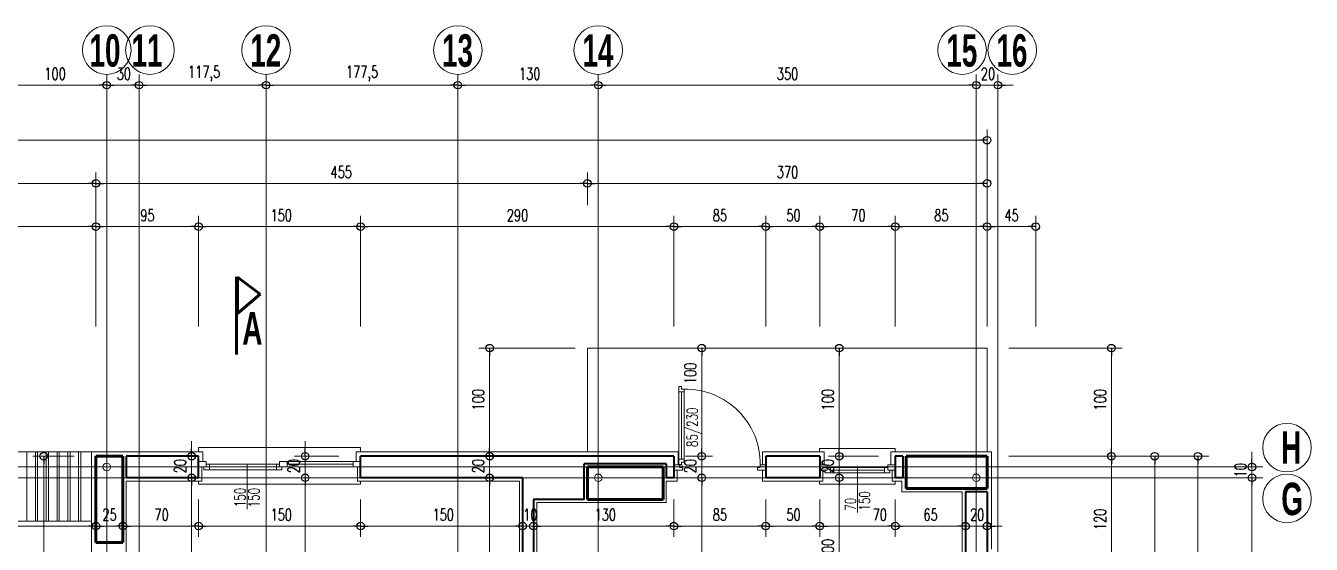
# Model space of a CAD drawing. Header units: millimetres. Extents: x 2016.56 to 2021.8, y 13721.83 to 13722.48.
# Drawn here: x 2017.3729 to 2017.6109, y 13722.3215 to 13722.4175 of the extents above; entities that cross this region are included whole.
import ezdxf

# ---------------------------------------------------------------- set-up
doc = ezdxf.new("R2010")
doc.units = ezdxf.units.MM
doc.linetypes.add('ACAD_ISO04W100', pattern=[30, 24, -3, 0, -3])
doc.layers.get('0').update_dxf_attribs({"lineweight": 20})
for name, color, linetype, lineweight in [('aks', 1, 'Continuous', 9), ('AKS  NO', 5, 'Continuous', 60), ('DH', 7, 'Continuous', 20), ('DIMH', 7, 'Continuous', 20), ('DIMV', 7, 'Continuous', 20), ('DUVAR', 4, 'Continuous', 40), ('DV', 7, 'Continuous', 20), ('kesit', 5, 'Continuous', 60), ('kolon', 5, 'Continuous', 60), ('PENCERE', 3, 'Continuous', 13), ('SIVA', 7, 'Continuous', 20), ('TEFRİŞ', 11, 'Continuous', 9), ('TEXT', 7, 'Continuous', 20)]:
    doc.layers.add(name, color=color, linetype=linetype, lineweight=lineweight)
doc.styles.get("Standard").update_dxf_attribs({"font": 'txt.shx', "width": 0.7, "height": 11})
doc.styles.add('style1', font='swisscbo.ttf', dxfattribs={"width": 0.75, "height": 11})

msp = doc.modelspace()

# ---------------------------------------------------------------- linework, layer by layer
at = {"color": 0, "lineweight": -2}
for p, q in [((2017.3879, 13722.40645), (2017.3865, 13722.40645)), ((2017.3879, 13722.40645), (2017.3893, 13722.40645)), ((2017.3939, 13722.40645), (2017.3925, 13722.40645)), ((2017.3939, 13722.40645), (2017.3953, 13722.40645)), ((2017.4174, 13722.40645), (2017.416, 13722.40645)), ((2017.4174, 13722.40645), (2017.4188, 13722.40645)), ((2017.4529, 13722.40645), (2017.4515, 13722.40645)), ((2017.4529, 13722.40645), (2017.4543, 13722.40645)), ((2017.4789, 13722.40645), (2017.4775, 13722.40645)), ((2017.4789, 13722.40645), (2017.4803, 13722.40645)), ((2017.5489, 13722.40645), (2017.5475, 13722.40645)), ((2017.5489, 13722.40645), (2017.5475, 13722.40645)), ((2017.5529, 13722.40645), (2017.5543, 13722.40645)), ((2017.5509, 13722.39627), (2017.5495, 13722.39627)), ((2017.3859, 13722.38827), (2017.3845, 13722.38827)), ((2017.3859, 13722.38827), (2017.3873, 13722.38827)), ((2017.4769, 13722.38827), (2017.4755, 13722.38827)), ((2017.4769, 13722.38827), (2017.4783, 13722.38827)), ((2017.5509, 13722.38827), (2017.5495, 13722.38827)), ((2017.3859, 13722.38027), (2017.3845, 13722.38027)), ((2017.3859, 13722.38027), (2017.3873, 13722.38027)), ((2017.4049, 13722.38027), (2017.4035, 13722.38027)), ((2017.4049, 13722.38027), (2017.4063, 13722.38027)), ((2017.4349, 13722.38027), (2017.4335, 13722.38027)), ((2017.4349, 13722.38027), (2017.4363, 13722.38027)), ((2017.4929, 13722.38027), (2017.4915, 13722.38027)), ((2017.4929, 13722.38027), (2017.4943, 13722.38027)), ((2017.5099, 13722.38027), (2017.5085, 13722.38027)), ((2017.5099, 13722.38027), (2017.5113, 13722.38027)), ((2017.5199, 13722.38027), (2017.5185, 13722.38027)), ((2017.5199, 13722.38027), (2017.5213, 13722.38027)), ((2017.5339, 13722.38027), (2017.5325, 13722.38027)), ((2017.5339, 13722.38027), (2017.5353, 13722.38027)), ((2017.5509, 13722.38027), (2017.5495, 13722.38027)), ((2017.5509, 13722.38027), (2017.5523, 13722.38027)), ((2017.5599, 13722.38027), (2017.5585, 13722.38027)), ((2017.45879, 13722.35779), (2017.45879, 13722.35639)), ((2017.49805, 13722.35779), (2017.49805, 13722.35639)), ((2017.52351, 13722.35779), (2017.52351, 13722.35639)), ((2017.57392, 13722.35779), (2017.57392, 13722.35639)), ((2017.37624, 13722.33779), (2017.37624, 13722.33639)), ((2017.4036, 13722.33779), (2017.4036, 13722.33919)), ((2017.42464, 13722.33779), (2017.42464, 13722.33919)), ((2017.45879, 13722.33779), (2017.45879, 13722.33919)), ((2017.45879, 13722.33779), (2017.45879, 13722.33919)), ((2017.49805, 13722.33779), (2017.49805, 13722.33919)), ((2017.49805, 13722.33779), (2017.49805, 13722.33919)), ((2017.52351, 13722.33779), (2017.52351, 13722.33919)), ((2017.52351, 13722.33779), (2017.52351, 13722.33919)), ((2017.57392, 13722.33779), (2017.57392, 13722.33919)), ((2017.57392, 13722.33779), (2017.57392, 13722.33639)), ((2017.58192, 13722.33779), (2017.58192, 13722.33639)), ((2017.58992, 13722.33779), (2017.58992, 13722.33639)), ((2017.59992, 13722.33579), (2017.59992, 13722.33719)), ((2017.4036, 13722.33379), (2017.4036, 13722.33239)), ((2017.4036, 13722.33379), (2017.4036, 13722.33239)), ((2017.42464, 13722.33379), (2017.42464, 13722.33239)), ((2017.42464, 13722.33379), (2017.42464, 13722.33239)), ((2017.45879, 13722.33379), (2017.45879, 13722.33239)), ((2017.45879, 13722.33379), (2017.45879, 13722.33239)), ((2017.49805, 13722.33379), (2017.49805, 13722.33239)), ((2017.49805, 13722.33379), (2017.49805, 13722.33239)), ((2017.52351, 13722.33379), (2017.52351, 13722.33239)), ((2017.52351, 13722.33379), (2017.52351, 13722.33239)), ((2017.59992, 13722.33379), (2017.59992, 13722.33239)), ((2017.59992, 13722.33379), (2017.59992, 13722.33239)), ((2017.3859, 13722.32486), (2017.3845, 13722.32486)), ((2017.3859, 13722.32486), (2017.3873, 13722.32486)), ((2017.3909, 13722.32486), (2017.3895, 13722.32486)), ((2017.3909, 13722.32486), (2017.3923, 13722.32486)), ((2017.4049, 13722.32486), (2017.4035, 13722.32486)), ((2017.4049, 13722.32486), (2017.4063, 13722.32486)), ((2017.4349, 13722.32486), (2017.4335, 13722.32486)), ((2017.4349, 13722.32486), (2017.4363, 13722.32486)), ((2017.4649, 13722.32486), (2017.4635, 13722.32486)), ((2017.4649, 13722.32486), (2017.4635, 13722.32486)), ((2017.4669, 13722.32486), (2017.4683, 13722.32486)), ((2017.4669, 13722.32486), (2017.4683, 13722.32486)), ((2017.4929, 13722.32486), (2017.4915, 13722.32486)), ((2017.4929, 13722.32486), (2017.4943, 13722.32486)), ((2017.5099, 13722.32486), (2017.5085, 13722.32486)), ((2017.5099, 13722.32486), (2017.5113, 13722.32486)), ((2017.5199, 13722.32486), (2017.5185, 13722.32486)), ((2017.5199, 13722.32486), (2017.5213, 13722.32486)), ((2017.5339, 13722.32486), (2017.5325, 13722.32486)), ((2017.5339, 13722.32486), (2017.5353, 13722.32486)), ((2017.5469, 13722.32486), (2017.5455, 13722.32486)), ((2017.5469, 13722.32486), (2017.5455, 13722.32486)), ((2017.5509, 13722.32486), (2017.5523, 13722.32486))]:
    msp.add_line(p, q, dxfattribs=at)
for p, q in [((2017.4769, 13722.33859), (2017.4769, 13722.35779)), ((2017.5509, 13722.35779), (2017.4769, 13722.35779)), ((2017.5509, 13722.33859), (2017.5509, 13722.35779)), ((2017.5509, 13722.33859), (2017.5509, 13722.35779)), ((2017.4049, 13722.33939), (2017.4349, 13722.33939)), ((2017.4049, 13722.33939), (2017.4049, 13722.33859)), ((2017.4049, 13722.33939), (2017.4349, 13722.33939)), ((2017.4049, 13722.33939), (2017.4049, 13722.33859)), ((2017.4349, 13722.33939), (2017.4349, 13722.33859)), ((2017.4349, 13722.33939), (2017.4349, 13722.33859)), ((2017.4049, 13722.33259), (2017.4049, 13722.33319)), ((2017.4049, 13722.33259), (2017.4049, 13722.33319)), ((2017.4349, 13722.33259), (2017.4049, 13722.33259)), ((2017.4349, 13722.33259), (2017.4049, 13722.33259)), ((2017.4349, 13722.33259), (2017.4349, 13722.33319)), ((2017.4349, 13722.33259), (2017.4349, 13722.33319))]:
    msp.add_line(p, q)
for centre in [(2017.3879, 13722.41295), (2017.3879, 13722.41295), (2017.3959, 13722.41295), (2017.3959, 13722.41295), (2017.4174, 13722.41295), (2017.4174, 13722.41295), (2017.4529, 13722.41295), (2017.4529, 13722.41295), (2017.4789, 13722.41295), (2017.4789, 13722.41295), (2017.54627, 13722.41295), (2017.54627, 13722.41295), (2017.55555, 13722.41295), (2017.55555, 13722.41295), (2017.60642, 13722.33937), (2017.60642, 13722.33937), (2017.60642, 13722.32997), (2017.60642, 13722.32997)]:
    msp.add_circle(centre, 0.0045)
for centre in [(2017.3879, 13722.40645), (2017.3879, 13722.40645), (2017.3939, 13722.40645), (2017.3939, 13722.40645), (2017.4174, 13722.40645), (2017.4174, 13722.40645), (2017.4529, 13722.40645), (2017.4529, 13722.40645), (2017.4789, 13722.40645), (2017.4789, 13722.40645), (2017.5489, 13722.40645), (2017.5489, 13722.40645), (2017.5529, 13722.40645), (2017.5509, 13722.39627), (2017.3859, 13722.38827), (2017.3859, 13722.38827), (2017.4769, 13722.38827), (2017.4769, 13722.38827), (2017.5509, 13722.38827), (2017.3859, 13722.38027), (2017.3859, 13722.38027), (2017.4049, 13722.38027), (2017.4049, 13722.38027), (2017.4349, 13722.38027), (2017.4349, 13722.38027), (2017.4929, 13722.38027), (2017.4929, 13722.38027), (2017.5099, 13722.38027), (2017.5099, 13722.38027), (2017.5199, 13722.38027), (2017.5199, 13722.38027), (2017.5339, 13722.38027), (2017.5339, 13722.38027), (2017.5509, 13722.38027), (2017.5509, 13722.38027), (2017.5599, 13722.38027), (2017.45879, 13722.35779), (2017.49805, 13722.35779), (2017.52351, 13722.35779), (2017.57392, 13722.35779), (2017.37624, 13722.33779), (2017.4036, 13722.33779), (2017.42464, 13722.33779), (2017.45879, 13722.33779), (2017.45879, 13722.33779), (2017.49805, 13722.33779), (2017.49805, 13722.33779), (2017.52351, 13722.33779), (2017.52351, 13722.33779), (2017.57392, 13722.33779), (2017.57392, 13722.33779), (2017.58192, 13722.33779), (2017.58992, 13722.33779), (2017.59992, 13722.33579), (2017.4036, 13722.33379), (2017.4036, 13722.33379), (2017.42464, 13722.33379), (2017.42464, 13722.33379), (2017.45879, 13722.33379), (2017.45879, 13722.33379), (2017.49805, 13722.33379), (2017.49805, 13722.33379), (2017.52351, 13722.33379), (2017.52351, 13722.33379), (2017.59992, 13722.33379), (2017.59992, 13722.33379), (2017.3859, 13722.32486), (2017.3859, 13722.32486), (2017.3909, 13722.32486), (2017.3909, 13722.32486), (2017.4049, 13722.32486), (2017.4049, 13722.32486), (2017.4349, 13722.32486), (2017.4349, 13722.32486), (2017.4649, 13722.32486), (2017.4649, 13722.32486), (2017.4669, 13722.32486), (2017.4669, 13722.32486), (2017.4929, 13722.32486), (2017.4929, 13722.32486), (2017.5099, 13722.32486), (2017.5099, 13722.32486), (2017.5199, 13722.32486), (2017.5199, 13722.32486), (2017.5339, 13722.32486), (2017.5339, 13722.32486), (2017.5469, 13722.32486), (2017.5469, 13722.32486), (2017.5509, 13722.32486)]:
    msp.add_circle(centre, 0.0007, dxfattribs=at)
at = {"layer": 'aks', "linetype": 'ACAD_ISO04W100', "ltscale": 2}
for p, q in [((2017.3879, 13722.40645), (2017.3879, 13721.95239)), ((2017.3879, 13722.40645), (2017.3879, 13721.95239)), ((2017.3939, 13722.40645), (2017.3939, 13721.95239)), ((2017.4174, 13722.40645), (2017.4174, 13721.95239)), ((2017.4174, 13722.40645), (2017.4174, 13721.95239)), ((2017.4529, 13722.40645), (2017.4529, 13721.95239)), ((2017.4529, 13722.40645), (2017.4529, 13721.95239)), ((2017.4789, 13722.40645), (2017.4789, 13721.95239)), ((2017.4789, 13722.40645), (2017.4789, 13721.95239)), ((2017.5489, 13722.40645), (2017.5489, 13721.95239)), ((2017.5489, 13722.40645), (2017.5489, 13721.95239)), ((2017.5529, 13722.40645), (2017.5529, 13721.95239)), ((2017.5529, 13722.40645), (2017.5529, 13721.95239)), ((2017.13588, 13722.33579), (2017.59992, 13722.33579)), ((2017.13588, 13722.33379), (2017.59992, 13722.33379)), ((2017.2595, 13722.33379), (2017.59992, 13722.33379))]:
    msp.add_line(p, q, dxfattribs=at)
at = {"layer": 'aks'}
for centre in [(2017.3879, 13722.33579), (2017.3879, 13722.33579), (2017.4789, 13722.33379), (2017.4789, 13722.33379), (2017.5489, 13722.33379), (2017.5489, 13722.33379)]:
    msp.add_circle(centre, 0.0007, dxfattribs=at)
at = {"layer": 'DH', "lineweight": 20}
for p, q in [((2017.5509, 13722.3777), (2017.5509, 13722.38227)), ((2017.5599, 13722.36179), (2017.5599, 13722.38227)), ((2017.4049, 13722.32979), (2017.4049, 13722.32286)), ((2017.4049, 13722.32979), (2017.4049, 13722.32286)), ((2017.4349, 13722.32979), (2017.4349, 13722.32286)), ((2017.4349, 13722.32979), (2017.4349, 13722.32286)), ((2017.4929, 13722.32979), (2017.4929, 13722.32286)), ((2017.4929, 13722.32979), (2017.4929, 13722.32286)), ((2017.5099, 13722.32979), (2017.5099, 13722.32286)), ((2017.5099, 13722.32979), (2017.5099, 13722.32286)), ((2017.5199, 13722.32979), (2017.5199, 13722.32286)), ((2017.5199, 13722.32979), (2017.5199, 13722.32286)), ((2017.5339, 13722.32979), (2017.5339, 13722.32286)), ((2017.5339, 13722.32979), (2017.5339, 13722.32286)), ((2017.3859, 13722.32292), (2017.3859, 13722.32686)), ((2017.3859, 13722.32292), (2017.3859, 13722.32686)), ((2017.3909, 13722.32397), (2017.3909, 13722.32686)), ((2017.3909, 13722.32397), (2017.3909, 13722.32686)), ((2017.4649, 13722.32428), (2017.4649, 13722.32686)), ((2017.4649, 13722.32428), (2017.4649, 13722.32686)), ((2017.4669, 13722.32484), (2017.4669, 13722.32686)), ((2017.4669, 13722.32484), (2017.4669, 13722.32686)), ((2017.5469, 13722.32603), (2017.5469, 13722.32286)), ((2017.5469, 13722.32603), (2017.5469, 13722.32286)), ((2017.5509, 13722.32623), (2017.5509, 13722.32286))]:
    msp.add_line(p, q, dxfattribs=at)
at = {"layer": 'DH'}
for p, q in [((2017.5585, 13722.38027), (2017.5523, 13722.38027)), ((2017.3845, 13722.32486), (2017.3513, 13722.32486)), ((2017.3895, 13722.32486), (2017.3873, 13722.32486)), ((2017.4035, 13722.32486), (2017.3923, 13722.32486)), ((2017.4335, 13722.32486), (2017.4063, 13722.32486)), ((2017.4635, 13722.32486), (2017.4363, 13722.32486)), ((2017.4635, 13722.32486), (2017.4621, 13722.32486)), ((2017.4669, 13722.32486), (2017.4649, 13722.32486)), ((2017.4915, 13722.32486), (2017.4683, 13722.32486)), ((2017.4683, 13722.32486), (2017.4697, 13722.32486)), ((2017.5085, 13722.32486), (2017.4943, 13722.32486)), ((2017.5185, 13722.32486), (2017.5113, 13722.32486)), ((2017.5325, 13722.32486), (2017.5213, 13722.32486)), ((2017.5455, 13722.32486), (2017.5353, 13722.32486)), ((2017.5455, 13722.32486), (2017.5441, 13722.32486)), ((2017.5509, 13722.32486), (2017.5469, 13722.32486)), ((2017.5523, 13722.32486), (2017.5537, 13722.32486))]:
    msp.add_line(p, q, dxfattribs=at)
at = {"layer": 'DIMH'}
for p, q in [((2017.3693, 13722.40645), (2017.3865, 13722.40645)), ((2017.3893, 13722.40645), (2017.3925, 13722.40645)), ((2017.3953, 13722.40645), (2017.416, 13722.40645)), ((2017.4188, 13722.40645), (2017.4515, 13722.40645)), ((2017.4543, 13722.40645), (2017.4775, 13722.40645)), ((2017.4803, 13722.40645), (2017.5475, 13722.40645)), ((2017.5475, 13722.40645), (2017.5461, 13722.40645)), ((2017.5489, 13722.40645), (2017.5529, 13722.40645)), ((2017.5543, 13722.40645), (2017.5557, 13722.40645)), ((2017.1863, 13722.39627), (2017.5495, 13722.39627)), ((2017.3845, 13722.38827), (2017.3513, 13722.38827)), ((2017.4755, 13722.38827), (2017.3873, 13722.38827)), ((2017.5495, 13722.38827), (2017.4783, 13722.38827)), ((2017.3845, 13722.38027), (2017.3513, 13722.38027)), ((2017.4035, 13722.38027), (2017.3873, 13722.38027)), ((2017.4335, 13722.38027), (2017.4063, 13722.38027)), ((2017.4915, 13722.38027), (2017.4363, 13722.38027)), ((2017.5085, 13722.38027), (2017.4943, 13722.38027)), ((2017.5185, 13722.38027), (2017.5113, 13722.38027)), ((2017.5325, 13722.38027), (2017.5213, 13722.38027)), ((2017.5495, 13722.38027), (2017.5353, 13722.38027))]:
    msp.add_line(p, q, dxfattribs=at)
at = {"layer": 'DIMH', "lineweight": 20}
for p, q in [((2017.3879, 13722.40611), (2017.3879, 13722.40845)), ((2017.3879, 13722.40611), (2017.3879, 13722.40845)), ((2017.3939, 13722.40611), (2017.3939, 13722.40845)), ((2017.3939, 13722.40611), (2017.3939, 13722.40845)), ((2017.4174, 13722.40611), (2017.4174, 13722.40845)), ((2017.4174, 13722.40611), (2017.4174, 13722.40845)), ((2017.4529, 13722.40611), (2017.4529, 13722.40845)), ((2017.4529, 13722.40611), (2017.4529, 13722.40845)), ((2017.4789, 13722.40611), (2017.4789, 13722.40845)), ((2017.4789, 13722.40611), (2017.4789, 13722.40845)), ((2017.5489, 13722.40611), (2017.5489, 13722.40845)), ((2017.5489, 13722.40611), (2017.5489, 13722.40845)), ((2017.5529, 13722.40611), (2017.5529, 13722.40845)), ((2017.5509, 13722.38627), (2017.5509, 13722.39827)), ((2017.3859, 13722.36979), (2017.3859, 13722.39027)), ((2017.3859, 13722.36979), (2017.3859, 13722.39027)), ((2017.4769, 13722.38427), (2017.4769, 13722.39027)), ((2017.4769, 13722.38827), (2017.4769, 13722.39027)), ((2017.5509, 13722.36979), (2017.5509, 13722.39027)), ((2017.3859, 13722.36179), (2017.3859, 13722.38227)), ((2017.3859, 13722.36179), (2017.3859, 13722.38227)), ((2017.4049, 13722.36179), (2017.4049, 13722.38227)), ((2017.4049, 13722.36179), (2017.4049, 13722.38227)), ((2017.4349, 13722.36179), (2017.4349, 13722.38227)), ((2017.4349, 13722.36179), (2017.4349, 13722.38227)), ((2017.4929, 13722.36179), (2017.4929, 13722.38227)), ((2017.4929, 13722.36179), (2017.4929, 13722.38227)), ((2017.5099, 13722.36179), (2017.5099, 13722.38227)), ((2017.5099, 13722.36179), (2017.5099, 13722.38227)), ((2017.5199, 13722.36179), (2017.5199, 13722.38227)), ((2017.5199, 13722.36179), (2017.5199, 13722.38227)), ((2017.5339, 13722.36179), (2017.5339, 13722.38227)), ((2017.5339, 13722.36179), (2017.5339, 13722.38227)), ((2017.5509, 13722.36179), (2017.5509, 13722.38227))]:
    msp.add_line(p, q, dxfattribs=at)
at = {"layer": 'DIMV', "lineweight": 20}
for p, q in [((2017.5549, 13722.35779), (2017.57592, 13722.35779)), ((2017.5549, 13722.33779), (2017.57592, 13722.33779)), ((2017.5549, 13722.33779), (2017.57592, 13722.33779)), ((2017.5557, 13722.33779), (2017.58392, 13722.33779)), ((2017.5709, 13722.33779), (2017.59192, 13722.33779)), ((2017.59804, 13722.33579), (2017.60192, 13722.33579)), ((2017.59804, 13722.33379), (2017.60192, 13722.33379)), ((2017.59804, 13722.33379), (2017.60192, 13722.33379))]:
    msp.add_line(p, q, dxfattribs=at)
at = {"layer": 'DIMV'}
for p, q in [((2017.57392, 13722.35639), (2017.57392, 13722.33919)), ((2017.59992, 13722.33719), (2017.59992, 13722.33859)), ((2017.57392, 13722.33639), (2017.57392, 13722.31519)), ((2017.58192, 13722.33639), (2017.58192, 13722.26619)), ((2017.58992, 13722.33639), (2017.58992, 13722.04119)), ((2017.59992, 13722.33579), (2017.59992, 13722.33379)), ((2017.59992, 13722.33239), (2017.59992, 13722.33099)), ((2017.59992, 13722.33239), (2017.59992, 13722.26419))]:
    msp.add_line(p, q, dxfattribs=at)
at = {"layer": 'DUVAR'}
for p, q in [((2017.4049, 13722.33779), (2017.3915, 13722.33779)), ((2017.3915, 13722.33779), (2017.3915, 13722.33379)), ((2017.4049, 13722.33379), (2017.4049, 13722.33779)), ((2017.4049, 13722.33379), (2017.4049, 13722.33779)), ((2017.4929, 13722.33779), (2017.4349, 13722.33779)), ((2017.4349, 13722.33379), (2017.4349, 13722.33779)), ((2017.4349, 13722.33379), (2017.4349, 13722.33779)), ((2017.4409, 13722.33779), (2017.4409, 13722.33779)), ((2017.4409, 13722.33779), (2017.4409, 13722.33779)), ((2017.4769, 13722.33779), (2017.4409, 13722.33779)), ((2017.4929, 13722.33779), (2017.4929, 13722.33379)), ((2017.5199, 13722.33779), (2017.5099, 13722.33779)), ((2017.5099, 13722.33779), (2017.5099, 13722.33379)), ((2017.5199, 13722.33779), (2017.5099, 13722.33779)), ((2017.5199, 13722.33779), (2017.5199, 13722.33379)), ((2017.5199, 13722.33779), (2017.5199, 13722.33379)), ((2017.5339, 13722.33779), (2017.5339, 13722.33379)), ((2017.5353, 13722.33779), (2017.5339, 13722.33779)), ((2017.5339, 13722.33779), (2017.5339, 13722.33379)), ((2017.5353, 13722.33779), (2017.5339, 13722.33779)), ((2017.5353, 13722.33779), (2017.5353, 13722.33379)), ((2017.5353, 13722.33779), (2017.5353, 13722.33379)), ((2017.4763, 13722.32979), (2017.4763, 13722.33639)), ((2017.4915, 13722.33639), (2017.4763, 13722.33639)), ((2017.4809, 13722.33639), (2017.4763, 13722.33639)), ((2017.4915, 13722.33639), (2017.4915, 13722.33379)), ((2017.4929, 13722.33719), (2017.4929, 13722.33379)), ((2017.5099, 13722.33719), (2017.5099, 13722.33379)), ((2017.4049, 13722.33379), (2017.3915, 13722.33379)), ((2017.4049, 13722.33379), (2017.3915, 13722.33379)), ((2017.4649, 13722.33379), (2017.4349, 13722.33379)), ((2017.4649, 13722.33379), (2017.4349, 13722.33379)), ((2017.4649, 13722.33379), (2017.4649, 13722.28479)), ((2017.4929, 13722.33379), (2017.4915, 13722.33379)), ((2017.4929, 13722.33379), (2017.4915, 13722.33379)), ((2017.5199, 13722.33379), (2017.5099, 13722.33379)), ((2017.5353, 13722.33379), (2017.5339, 13722.33379)), ((2017.5353, 13722.33379), (2017.5339, 13722.33379)), ((2017.5469, 13722.33119), (2017.5469, 13722.31379)), ((2017.5475, 13722.33119), (2017.5469, 13722.33119)), ((2017.5469, 13722.33119), (2017.5469, 13722.31379)), ((2017.5475, 13722.33119), (2017.5469, 13722.33119)), ((2017.5509, 13722.33119), (2017.5475, 13722.33119)), ((2017.5509, 13722.33119), (2017.5475, 13722.33119)), ((2017.5509, 13722.33119), (2017.5509, 13722.31979)), ((2017.5509, 13722.33119), (2017.5509, 13722.31979)), ((2017.4649, 13722.32919), (2017.4649, 13722.28479)), ((2017.4669, 13722.32979), (2017.4669, 13722.28479)), ((2017.4763, 13722.32979), (2017.4669, 13722.32979)), ((2017.4763, 13722.32979), (2017.4669, 13722.32979)), ((2017.4669, 13722.32919), (2017.4669, 13722.28479))]:
    msp.add_line(p, q, dxfattribs=at)
at = {"layer": 'DV', "lineweight": 20}
for p, q in [((2017.47462, 13722.35779), (2017.45679, 13722.35779)), ((2017.49716, 13722.35779), (2017.50005, 13722.35779)), ((2017.5308, 13722.35779), (2017.52151, 13722.35779)), ((2017.3819, 13722.33779), (2017.37424, 13722.33779)), ((2017.4009, 13722.33779), (2017.4016, 13722.33779)), ((2017.4309, 13722.33779), (2017.42264, 13722.33779)), ((2017.46171, 13722.33779), (2017.45679, 13722.33779)), ((2017.46171, 13722.33779), (2017.45679, 13722.33779)), ((2017.49506, 13722.33779), (2017.50005, 13722.33779)), ((2017.49716, 13722.33779), (2017.50005, 13722.33779)), ((2017.5308, 13722.33779), (2017.52151, 13722.33779)), ((2017.5308, 13722.33779), (2017.52151, 13722.33779)), ((2017.4009, 13722.33379), (2017.4016, 13722.33379)), ((2017.4009, 13722.33379), (2017.4016, 13722.33379)), ((2017.4309, 13722.33379), (2017.42264, 13722.33379)), ((2017.4309, 13722.33379), (2017.42264, 13722.33379)), ((2017.4614, 13722.33379), (2017.45679, 13722.33379)), ((2017.4614, 13722.33379), (2017.45679, 13722.33379)), ((2017.4969, 13722.33379), (2017.50005, 13722.33379)), ((2017.4969, 13722.33379), (2017.50005, 13722.33379)), ((2017.5299, 13722.33379), (2017.52151, 13722.33379)), ((2017.5299, 13722.33379), (2017.52151, 13722.33379))]:
    msp.add_line(p, q, dxfattribs=at)
at = {"layer": 'DV'}
for p, q in [((2017.45879, 13722.35639), (2017.45879, 13722.33919)), ((2017.49805, 13722.35639), (2017.49805, 13722.33919)), ((2017.52351, 13722.35639), (2017.52351, 13722.33919)), ((2017.4036, 13722.33919), (2017.4036, 13722.34059)), ((2017.42464, 13722.33919), (2017.42464, 13722.34059)), ((2017.45879, 13722.33919), (2017.45879, 13722.34059)), ((2017.49805, 13722.33919), (2017.49805, 13722.34059)), ((2017.52351, 13722.33919), (2017.52351, 13722.34059)), ((2017.4036, 13722.33779), (2017.4036, 13722.33379)), ((2017.42464, 13722.33779), (2017.42464, 13722.33379)), ((2017.45879, 13722.33779), (2017.45879, 13722.33379)), ((2017.49805, 13722.33779), (2017.49805, 13722.33379)), ((2017.52351, 13722.33779), (2017.52351, 13722.33379)), ((2017.37624, 13722.33639), (2017.37624, 13722.25919)), ((2017.4036, 13722.33239), (2017.4036, 13722.33099)), ((2017.4036, 13722.33239), (2017.4036, 13722.25619)), ((2017.42464, 13722.33239), (2017.42464, 13722.33099)), ((2017.42464, 13722.33239), (2017.42464, 13722.25619)), ((2017.45879, 13722.33239), (2017.45879, 13722.33099)), ((2017.45879, 13722.33239), (2017.45879, 13722.28619)), ((2017.49805, 13722.33239), (2017.49805, 13722.33099)), ((2017.49805, 13722.33239), (2017.49805, 13722.26419)), ((2017.52351, 13722.33239), (2017.52351, 13722.33099)), ((2017.52351, 13722.33239), (2017.52351, 13722.31519))]:
    msp.add_line(p, q, dxfattribs=at)
at = {"layer": 'kesit', "linetype": 'ACAD_ISO04W100'}
msp.add_line((2017.41191, 13722.37097), (2017.41191, 13722.35662), dxfattribs=at)
at = {"layer": 'kesit'}
for p, q in [((2017.41212, 13722.36422), (2017.41212, 13722.37094)), ((2017.41212, 13722.37094), (2017.41632, 13722.36779)), ((2017.41632, 13722.36779), (2017.41212, 13722.36422))]:
    msp.add_line(p, q, dxfattribs=at)
at = {"layer": 'kolon'}
for p, q in [((2017.3909, 13722.33779), (2017.3859, 13722.33779)), ((2017.3859, 13722.33779), (2017.3859, 13722.32179)), ((2017.3909, 13722.33779), (2017.3859, 13722.33779)), ((2017.3859, 13722.33779), (2017.3859, 13722.32179)), ((2017.3909, 13722.32179), (2017.3909, 13722.33779)), ((2017.3909, 13722.32179), (2017.3909, 13722.33779)), ((2017.5509, 13722.33779), (2017.5359, 13722.33779)), ((2017.5359, 13722.33779), (2017.5359, 13722.33179)), ((2017.5509, 13722.33779), (2017.5359, 13722.33779)), ((2017.5359, 13722.33779), (2017.5359, 13722.33179)), ((2017.5509, 13722.33179), (2017.5509, 13722.33779)), ((2017.5509, 13722.33179), (2017.5509, 13722.33779)), ((2017.4909, 13722.33579), (2017.4769, 13722.33579)), ((2017.4769, 13722.33579), (2017.4769, 13722.32979)), ((2017.4909, 13722.33579), (2017.4769, 13722.33579)), ((2017.4769, 13722.33579), (2017.4769, 13722.32979)), ((2017.4909, 13722.32979), (2017.4909, 13722.33579)), ((2017.4909, 13722.32979), (2017.4909, 13722.33579)), ((2017.5359, 13722.33179), (2017.5509, 13722.33179)), ((2017.5359, 13722.33179), (2017.5509, 13722.33179)), ((2017.4769, 13722.32979), (2017.4909, 13722.32979)), ((2017.4769, 13722.32979), (2017.4909, 13722.32979)), ((2017.3859, 13722.32179), (2017.3909, 13722.32179)), ((2017.3859, 13722.32179), (2017.3909, 13722.32179))]:
    msp.add_line(p, q, dxfattribs=at)
at = {"layer": 'PENCERE', "extrusion": (-1.22461e-16, -7.4983e-33, -1)}
for p, q in [((2017.49381, 13722.35069), (2017.49381, 13722.33624)), ((2017.49381, 13722.35069), (2017.49381, 13722.33624)), ((2017.49481, 13722.34969), (2017.49381, 13722.34969)), ((2017.49481, 13722.34969), (2017.49381, 13722.34969)), ((2017.49481, 13722.35019), (2017.49481, 13722.33671)), ((2017.49481, 13722.35019), (2017.49481, 13722.33671)), ((2017.49481, 13722.33721), (2017.49381, 13722.33721)), ((2017.49481, 13722.33721), (2017.49381, 13722.33721)), ((2017.49381, 13722.33624), (2017.49431, 13722.33624)), ((2017.49381, 13722.33624), (2017.49431, 13722.33624)), ((2017.49481, 13722.33671), (2017.49431, 13722.33671)), ((2017.49431, 13722.33671), (2017.49431, 13722.33624)), ((2017.49481, 13722.33671), (2017.49431, 13722.33671)), ((2017.49431, 13722.33671), (2017.49431, 13722.33624))]:
    msp.add_line(p, q, dxfattribs=at)
at = {"layer": 'PENCERE', "extrusion": (-1.22461e-16, 2.96739e-20, -1)}
for p, q in [((2017.49431, 13722.35069), (2017.49381, 13722.35069)), ((2017.49431, 13722.35069), (2017.49381, 13722.35069)), ((2017.49431, 13722.35019), (2017.49431, 13722.35069)), ((2017.49431, 13722.35019), (2017.49431, 13722.35069)), ((2017.49481, 13722.35018), (2017.49431, 13722.35019)), ((2017.49481, 13722.35018), (2017.49431, 13722.35019))]:
    msp.add_line(p, q, dxfattribs=at)
at = {"layer": 'PENCERE'}
for p, q in [((2017.49431, 13722.33721), (2017.49431, 13722.34969)), ((2017.49431, 13722.33721), (2017.49431, 13722.34969)), ((2017.4049, 13722.33679), (2017.4063, 13722.33679)), ((2017.4049, 13722.33679), (2017.4063, 13722.33679)), ((2017.4049, 13722.33579), (2017.4063, 13722.33579)), ((2017.4049, 13722.33579), (2017.4063, 13722.33579)), ((2017.4059, 13722.33529), (2017.4059, 13722.33579)), ((2017.4059, 13722.33529), (2017.4059, 13722.33579)), ((2017.4203, 13722.33529), (2017.4059, 13722.33529)), ((2017.4203, 13722.33529), (2017.4059, 13722.33529)), ((2017.4063, 13722.33579), (2017.4063, 13722.33679)), ((2017.4063, 13722.33579), (2017.4063, 13722.33679)), ((2017.4199, 13722.33629), (2017.4063, 13722.33629)), ((2017.4199, 13722.33629), (2017.4063, 13722.33629)), ((2017.4069, 13722.33529), (2017.4069, 13722.33629)), ((2017.4069, 13722.33529), (2017.4069, 13722.33629)), ((2017.4193, 13722.33579), (2017.4069, 13722.33579)), ((2017.4193, 13722.33579), (2017.4069, 13722.33579)), ((2017.4193, 13722.33529), (2017.4193, 13722.33629)), ((2017.4193, 13722.33529), (2017.4193, 13722.33629)), ((2017.4213, 13722.33679), (2017.4199, 13722.33679)), ((2017.4199, 13722.33579), (2017.4199, 13722.33679)), ((2017.4213, 13722.33679), (2017.4199, 13722.33679)), ((2017.4199, 13722.33579), (2017.4199, 13722.33679)), ((2017.4213, 13722.33579), (2017.4199, 13722.33579)), ((2017.4213, 13722.33579), (2017.4199, 13722.33579)), ((2017.4203, 13722.33529), (2017.4203, 13722.33579)), ((2017.4203, 13722.33529), (2017.4203, 13722.33579)), ((2017.4213, 13722.33679), (2017.4213, 13722.33579)), ((2017.4213, 13722.33679), (2017.4335, 13722.33679)), ((2017.4213, 13722.33679), (2017.4213, 13722.33579)), ((2017.4213, 13722.33679), (2017.4335, 13722.33679)), ((2017.4213, 13722.33629), (2017.4335, 13722.33629)), ((2017.4213, 13722.33629), (2017.4335, 13722.33629)), ((2017.4213, 13722.33579), (2017.4335, 13722.33579)), ((2017.4213, 13722.33579), (2017.4335, 13722.33579)), ((2017.4335, 13722.33579), (2017.4335, 13722.33679)), ((2017.4349, 13722.33679), (2017.4335, 13722.33679)), ((2017.4335, 13722.33579), (2017.4335, 13722.33679)), ((2017.4349, 13722.33679), (2017.4335, 13722.33679)), ((2017.4349, 13722.33579), (2017.4335, 13722.33579)), ((2017.4349, 13722.33579), (2017.4335, 13722.33579)), ((2017.49397, 13722.33619), (2017.4929, 13722.33619)), ((2017.49397, 13722.33619), (2017.4929, 13722.33619)), ((2017.49447, 13722.33519), (2017.4929, 13722.33519)), ((2017.49447, 13722.33519), (2017.4929, 13722.33519)), ((2017.49397, 13722.33569), (2017.49397, 13722.33619)), ((2017.49397, 13722.33569), (2017.49397, 13722.33619)), ((2017.49397, 13722.33569), (2017.49447, 13722.33569)), ((2017.49397, 13722.33569), (2017.49447, 13722.33569)), ((2017.49447, 13722.33519), (2017.49447, 13722.33569)), ((2017.49447, 13722.33519), (2017.49447, 13722.33569)), ((2017.5089, 13722.33569), (2017.5084, 13722.33569)), ((2017.5084, 13722.33519), (2017.5084, 13722.33569)), ((2017.5089, 13722.33569), (2017.5084, 13722.33569)), ((2017.5084, 13722.33519), (2017.5084, 13722.33569)), ((2017.5099, 13722.33519), (2017.5084, 13722.33519)), ((2017.5099, 13722.33519), (2017.5084, 13722.33519)), ((2017.5089, 13722.33569), (2017.5089, 13722.33619)), ((2017.5099, 13722.33619), (2017.5089, 13722.33619)), ((2017.5089, 13722.33569), (2017.5089, 13722.33619)), ((2017.5099, 13722.33619), (2017.5089, 13722.33619)), ((2017.5199, 13722.33619), (2017.5213, 13722.33619)), ((2017.5199, 13722.33619), (2017.5213, 13722.33619)), ((2017.5199, 13722.33519), (2017.5213, 13722.33519)), ((2017.5199, 13722.33519), (2017.5213, 13722.33519)), ((2017.5209, 13722.33469), (2017.5209, 13722.33519)), ((2017.5209, 13722.33469), (2017.5209, 13722.33519)), ((2017.5213, 13722.33519), (2017.5213, 13722.33619)), ((2017.5213, 13722.33519), (2017.5213, 13722.33619)), ((2017.5213, 13722.33569), (2017.5325, 13722.33569)), ((2017.5213, 13722.33569), (2017.5325, 13722.33569)), ((2017.5219, 13722.33469), (2017.5219, 13722.33569)), ((2017.5219, 13722.33469), (2017.5219, 13722.33569)), ((2017.5219, 13722.33519), (2017.5319, 13722.33519)), ((2017.5219, 13722.33519), (2017.5319, 13722.33519)), ((2017.5319, 13722.33469), (2017.5319, 13722.33569)), ((2017.5319, 13722.33469), (2017.5319, 13722.33569)), ((2017.5339, 13722.33619), (2017.5325, 13722.33619)), ((2017.5325, 13722.33519), (2017.5325, 13722.33619)), ((2017.5339, 13722.33619), (2017.5325, 13722.33619)), ((2017.5325, 13722.33519), (2017.5325, 13722.33619)), ((2017.5339, 13722.33519), (2017.5325, 13722.33519)), ((2017.5339, 13722.33519), (2017.5325, 13722.33519)), ((2017.5329, 13722.33469), (2017.5329, 13722.33519)), ((2017.5329, 13722.33469), (2017.5329, 13722.33519)), ((2017.5209, 13722.33469), (2017.5329, 13722.33469)), ((2017.5209, 13722.33469), (2017.5329, 13722.33469))]:
    msp.add_line(p, q, dxfattribs=at)
at = {"layer": 'PENCERE', "extrusion": (-1.22461e-16, -7.4983e-33, -1)}
msp.add_circle((-2017.49422, 13722.33601), 0.000218, dxfattribs=at)
msp.add_circle((-2017.49422, 13722.33601), 0.000218, dxfattribs=at)
at = {"layer": 'PENCERE'}
msp.add_arc((2017.4951, 13722.33637), 0.0138, 359.2403, 91.2148, dxfattribs=at)
msp.add_arc((2017.4951, 13722.33637), 0.0138, 359.2403, 91.2148, dxfattribs=at)
at = {"layer": 'SIVA'}
for p, q in [((2017.3507, 13722.33859), (2017.3851, 13722.33859)), ((2017.4057, 13722.33859), (2017.3851, 13722.33859)), ((2017.3851, 13722.33859), (2017.3851, 13722.25859)), ((2017.4057, 13722.33679), (2017.4057, 13722.33859)), ((2017.4937, 13722.33859), (2017.4341, 13722.33859)), ((2017.4341, 13722.33859), (2017.4341, 13722.33679)), ((2017.4937, 13722.33859), (2017.4937, 13722.33619)), ((2017.5207, 13722.33859), (2017.5093, 13722.33859)), ((2017.5093, 13722.33619), (2017.5093, 13722.33859)), ((2017.51989, 13722.33919), (2017.53389, 13722.33919)), ((2017.51989, 13722.33859), (2017.51989, 13722.33919)), ((2017.5207, 13722.33619), (2017.5207, 13722.33859)), ((2017.5351, 13722.33859), (2017.5331, 13722.33859)), ((2017.5331, 13722.33859), (2017.5331, 13722.33619)), ((2017.53389, 13722.33859), (2017.53389, 13722.33919)), ((2017.5517, 13722.33859), (2017.5351, 13722.33859)), ((2017.5517, 13722.33199), (2017.5517, 13722.33859)), ((2017.4055, 13722.33579), (2017.4055, 13722.33319)), ((2017.4343, 13722.33319), (2017.4343, 13722.33579)), ((2017.4935, 13722.33319), (2017.4935, 13722.33519)), ((2017.5093, 13722.33519), (2017.5093, 13722.33319)), ((2017.5205, 13722.33519), (2017.5205, 13722.33319)), ((2017.5333, 13722.33319), (2017.5333, 13722.33519)), ((2017.3915, 13722.33319), (2017.3915, 13722.25539)), ((2017.4055, 13722.33319), (2017.3915, 13722.33319)), ((2017.4643, 13722.33319), (2017.4343, 13722.33319)), ((2017.4643, 13722.28539), (2017.4643, 13722.33319)), ((2017.4935, 13722.33319), (2017.4915, 13722.33319)), ((2017.4915, 13722.33319), (2017.4915, 13722.32919)), ((2017.5205, 13722.33319), (2017.5093, 13722.33319)), ((2017.51989, 13722.33319), (2017.51989, 13722.33259)), ((2017.51989, 13722.33259), (2017.53389, 13722.33259)), ((2017.5333, 13722.33319), (2017.5351, 13722.33319)), ((2017.53389, 13722.33319), (2017.53389, 13722.33259)), ((2017.5351, 13722.33319), (2017.5351, 13722.33119)), ((2017.5463, 13722.33119), (2017.5351, 13722.33119)), ((2017.5463, 13722.31319), (2017.5463, 13722.33119)), ((2017.5517, 13722.32059), (2017.5517, 13722.33199)), ((2017.4675, 13722.32919), (2017.4675, 13722.28539)), ((2017.4763, 13722.32919), (2017.4675, 13722.32919)), ((2017.4915, 13722.32919), (2017.4763, 13722.32919)), ((2017.3507, 13722.32579), (2017.3851, 13722.32579))]:
    msp.add_line(p, q, dxfattribs=at)
at = {"layer": 'TEFRİŞ'}
for p, q in [((2017.3731, 13722.33859), (2017.3731, 13722.32579)), ((2017.3747, 13722.33859), (2017.3747, 13722.32579)), ((2017.3751, 13722.33859), (2017.3751, 13722.32579)), ((2017.3767, 13722.33859), (2017.3767, 13722.32579)), ((2017.3771, 13722.33859), (2017.3771, 13722.32579)), ((2017.3787, 13722.33859), (2017.3787, 13722.32579)), ((2017.3791, 13722.33859), (2017.3791, 13722.32579)), ((2017.3807, 13722.33859), (2017.3807, 13722.32579)), ((2017.3811, 13722.33859), (2017.3811, 13722.32579)), ((2017.3827, 13722.33859), (2017.3827, 13722.32579)), ((2017.3831, 13722.33859), (2017.3831, 13722.32579))]:
    msp.add_line(p, q, dxfattribs=at)
at = {"layer": 'TEXT'}
for p, q in [((2017.41388, 13722.32797), (2017.41388, 13722.33632)), ((2017.5269, 13722.32734), (2017.5269, 13722.33569))]:
    msp.add_line(p, q, dxfattribs=at)

# ---------------------------------------------------------------- texts
at = {"layer": 'AKS  NO', "style": 'style1', "width": 0.75}
for s, p in [('10', (2017.38471, 13722.40987)), ('11', (2017.3925, 13722.40987)), ('12', (2017.41448, 13722.40987)), ('13', (2017.44998, 13722.40987)), ('14', (2017.47598, 13722.40987)), ('15', (2017.54335, 13722.40987)), ('16', (2017.55263, 13722.40987)), ('H', (2017.60533, 13722.33638)), ('G', (2017.60537, 13722.32689))]:
    msp.add_text(s, height=0.006, dxfattribs=at).set_placement(p)
at = {"layer": 'DH', "width": 0.7}
for s, p in [('45', (2017.55411, 13722.38127)), ('25', (2017.38711, 13722.32586)), ('70', (2017.39674, 13722.32586)), ('150', (2017.41823, 13722.32586)), ('150', (2017.44823, 13722.32586)), ('10', (2017.465, 13722.32586)), ('130', (2017.47823, 13722.32586)), ('85', (2017.50011, 13722.32586)), ('50', (2017.51374, 13722.32586)), ('70', (2017.52972, 13722.32586)), ('65', (2017.53911, 13722.32586)), ('20', (2017.54774, 13722.32586))]:
    msp.add_text(s, height=0.0022, dxfattribs=at).set_placement(p)
at = {"layer": 'DIMH', "width": 0.7}
for s, p in [('100', (2017.37636, 13722.40745)), ('30', (2017.38974, 13722.40745)), ('117,5', (2017.40295, 13722.40782)), ('177,5', (2017.4322, 13722.40782)), ('130', (2017.46423, 13722.40745)), ('350', (2017.51197, 13722.40745)), ('20', (2017.54974, 13722.40745)), ('455', (2017.42934, 13722.38927)), ('370', (2017.51197, 13722.38927)), ('95', (2017.39411, 13722.38127)), ('150', (2017.41823, 13722.38127)), ('290', (2017.46197, 13722.38127)), ('85', (2017.50011, 13722.38127)), ('50', (2017.51374, 13722.38127)), ('70', (2017.52574, 13722.38127)), ('85', (2017.54111, 13722.38127))]:
    msp.add_text(s, height=0.0022, dxfattribs=at).set_placement(p)
at = {"layer": 'DIMV', "width": 0.7}
for s, p in [('100', (2017.57292, 13722.34625)), ('10', (2017.59892, 13722.33389)), ('120', (2017.57292, 13722.32412))]:
    msp.add_text(s, height=0.0022, rotation=90, dxfattribs=at).set_placement(p)
at = {"layer": 'DV', "width": 0.7}
for s, p in [('100', (2017.49705, 13722.35113)), ('100', (2017.45779, 13722.34625)), ('100', (2017.52251, 13722.34625)), ('20', (2017.4026, 13722.33463)), ('20', (2017.42364, 13722.33463)), ('20', (2017.45779, 13722.33463)), ('20', (2017.49705, 13722.33463)), ('20', (2017.52251, 13722.33463)), ('100', (2017.52251, 13722.31852))]:
    msp.add_text(s, height=0.0022, rotation=90, dxfattribs=at).set_placement(p)
at = {"layer": 'kesit', "style": 'style1', "width": 0.75}
msp.add_text('A', height=0.006, dxfattribs=at).set_placement((2017.413, 13722.35845))
at = {"layer": 'TEXT', "width": 0.7}
for s, p in [('85/230', (2017.4973, 13722.33948)), ('150', (2017.41358, 13722.32835)), ('150', (2017.41617, 13722.32832)), ('150', (2017.52921, 13722.32772)), ('70', (2017.52661, 13722.32769))]:
    msp.add_text(s, height=0.002, rotation=90, dxfattribs=at).set_placement(p)

doc.saveas('drawing.dxf')
